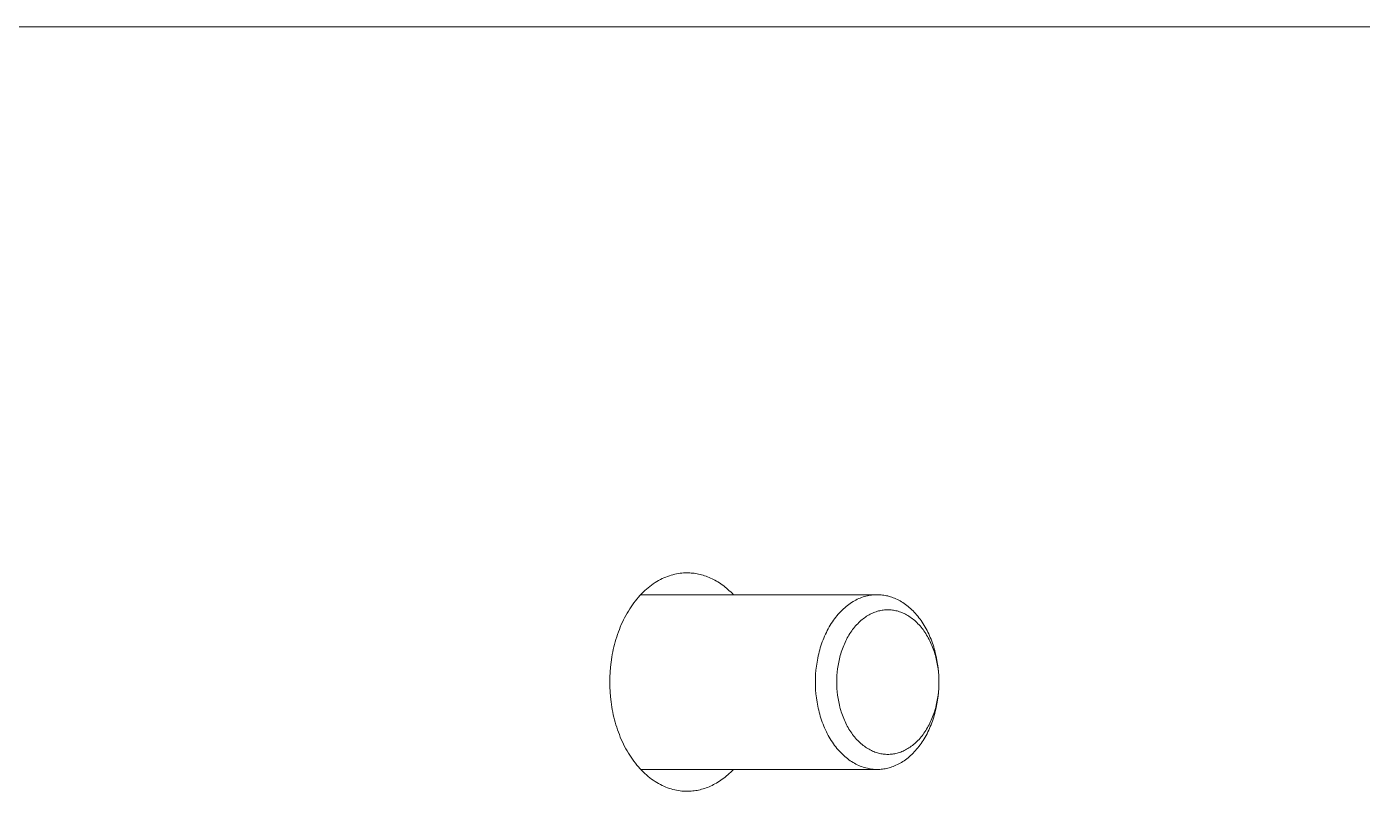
# Model space of a CAD drawing. Header units: millimetres. Extents: x -507 to 4570, y -12 to 3479.
# Drawn here: x 1584.8 to 1646, y 2946.8 to 2981.8 of the extents above; entities that cross this region are included whole.
import ezdxf

# ---------------------------------------------------------------- set-up
doc = ezdxf.new("R2010")
doc.units = ezdxf.units.MM
doc.layers.add('ZANO_R', color=7, linetype='Continuous', lineweight=0)

msp = doc.modelspace()

# ---------------------------------------------------------------- linework, layer by layer
at = {"layer": 'ZANO_R'}
for p, q in [((1478.363, 2981.825), (1680.002, 2981.825)), ((1613.36, 2956.207), (1613.439, 2956.266)), ((1613.439, 2956.266), (1613.519, 2956.323)), ((1613.519, 2956.323), (1613.599, 2956.376)), ((1613.599, 2956.376), (1613.68, 2956.427)), ((1613.68, 2956.427), (1613.761, 2956.474)), ((1613.761, 2956.474), (1613.843, 2956.518)), ((1613.843, 2956.518), (1613.925, 2956.559)), ((1613.925, 2956.559), (1614.008, 2956.597)), ((1614.008, 2956.597), (1614.09, 2956.632)), ((1614.09, 2956.632), (1614.172, 2956.664)), ((1614.172, 2956.664), (1614.255, 2956.693)), ((1614.255, 2956.693), (1614.337, 2956.718)), ((1614.337, 2956.718), (1614.419, 2956.741)), ((1614.419, 2956.741), (1614.501, 2956.761)), ((1614.501, 2956.761), (1614.583, 2956.779)), ((1614.583, 2956.779), (1614.664, 2956.793)), ((1614.664, 2956.793), (1614.745, 2956.805)), ((1614.745, 2956.805), (1614.825, 2956.814)), ((1614.825, 2956.814), (1614.905, 2956.82)), ((1614.905, 2956.82), (1614.984, 2956.824)), ((1614.984, 2956.824), (1615.063, 2956.825)), ((1615.063, 2956.825), (1615.128, 2956.824)), ((1615.128, 2956.824), (1615.193, 2956.821)), ((1615.193, 2956.821), (1615.259, 2956.817)), ((1615.259, 2956.817), (1615.325, 2956.811)), ((1615.325, 2956.811), (1615.392, 2956.803)), ((1615.392, 2956.803), (1615.459, 2956.793)), ((1615.459, 2956.793), (1615.526, 2956.782)), ((1615.526, 2956.782), (1615.594, 2956.768)), ((1615.594, 2956.768), (1615.662, 2956.753)), ((1615.662, 2956.753), (1615.729, 2956.735)), ((1615.729, 2956.735), (1615.798, 2956.716)), ((1615.798, 2956.716), (1615.866, 2956.694)), ((1615.866, 2956.694), (1615.934, 2956.671)), ((1615.934, 2956.671), (1616.002, 2956.645)), ((1616.002, 2956.645), (1616.071, 2956.617)), ((1616.071, 2956.617), (1616.139, 2956.588)), ((1616.139, 2956.588), (1616.207, 2956.556)), ((1616.207, 2956.556), (1616.275, 2956.522)), ((1616.275, 2956.522), (1616.343, 2956.486)), ((1616.343, 2956.486), (1616.411, 2956.447)), ((1616.411, 2956.447), (1616.478, 2956.407)), ((1616.478, 2956.407), (1616.545, 2956.364)), ((1616.545, 2956.364), (1616.611, 2956.32)), ((1616.611, 2956.32), (1616.677, 2956.273)), ((1616.677, 2956.273), (1616.743, 2956.224)), ((1612.764, 2955.624), (1612.834, 2955.707)), ((1612.834, 2955.707), (1612.906, 2955.787)), ((1612.906, 2955.787), (1612.979, 2955.864)), ((1623.767, 2955.825), (1612.941, 2955.825)), ((1612.979, 2955.864), (1613.053, 2955.938)), ((1613.053, 2955.938), (1613.128, 2956.01)), ((1613.128, 2956.01), (1613.204, 2956.078)), ((1613.204, 2956.078), (1613.282, 2956.144)), ((1613.282, 2956.144), (1613.36, 2956.207)), ((1616.743, 2956.224), (1616.808, 2956.173)), ((1616.808, 2956.173), (1616.872, 2956.12)), ((1616.872, 2956.12), (1616.936, 2956.065)), ((1616.936, 2956.065), (1616.999, 2956.008)), ((1616.999, 2956.008), (1617.062, 2955.949)), ((1617.062, 2955.949), (1617.123, 2955.888)), ((1617.123, 2955.888), (1617.184, 2955.825)), ((1622.923, 2955.643), (1622.857, 2955.612)), ((1622.989, 2955.67), (1622.923, 2955.643)), ((1623.055, 2955.696), (1622.989, 2955.67)), ((1623.121, 2955.719), (1623.055, 2955.696)), ((1623.187, 2955.74), (1623.121, 2955.719)), ((1623.252, 2955.758), (1623.187, 2955.74)), ((1623.318, 2955.774), (1623.252, 2955.758)), ((1623.383, 2955.788), (1623.318, 2955.774)), ((1623.448, 2955.799), (1623.383, 2955.788)), ((1623.513, 2955.809), (1623.448, 2955.799)), ((1623.577, 2955.816), (1623.513, 2955.809)), ((1623.641, 2955.821), (1623.577, 2955.816)), ((1623.704, 2955.824), (1623.641, 2955.821)), ((1623.767, 2955.825), (1623.704, 2955.824)), ((1623.826, 2955.824), (1623.767, 2955.825)), ((1623.886, 2955.821), (1623.826, 2955.824)), ((1623.947, 2955.817), (1623.886, 2955.821)), ((1624.008, 2955.81), (1623.947, 2955.817)), ((1624.069, 2955.802), (1624.008, 2955.81)), ((1624.13, 2955.792), (1624.069, 2955.802)), ((1624.192, 2955.779), (1624.13, 2955.792)), ((1624.254, 2955.765), (1624.192, 2955.779)), ((1624.317, 2955.749), (1624.254, 2955.765)), ((1624.379, 2955.73), (1624.317, 2955.749)), ((1624.442, 2955.709), (1624.379, 2955.73)), ((1624.504, 2955.687), (1624.442, 2955.709)), ((1624.567, 2955.662), (1624.504, 2955.687)), ((1624.629, 2955.634), (1624.567, 2955.662)), ((1624.692, 2955.605), (1624.629, 2955.634)), ((1612.318, 2954.976), (1612.376, 2955.076)), ((1612.376, 2955.076), (1612.437, 2955.173)), ((1612.437, 2955.173), (1612.499, 2955.268)), ((1612.499, 2955.268), (1612.563, 2955.36)), ((1612.563, 2955.36), (1612.628, 2955.451)), ((1612.628, 2955.451), (1612.696, 2955.539)), ((1612.696, 2955.539), (1612.764, 2955.624)), ((1622.1, 2955.056), (1622.041, 2954.994)), ((1622.159, 2955.116), (1622.1, 2955.056)), ((1622.219, 2955.173), (1622.159, 2955.116)), ((1622.28, 2955.228), (1622.219, 2955.173)), ((1622.342, 2955.28), (1622.28, 2955.228)), ((1622.405, 2955.33), (1622.342, 2955.28)), ((1622.468, 2955.378), (1622.405, 2955.33)), ((1622.532, 2955.423), (1622.468, 2955.378)), ((1622.596, 2955.466), (1622.532, 2955.423)), ((1622.661, 2955.506), (1622.596, 2955.466)), ((1622.726, 2955.544), (1622.661, 2955.506)), ((1622.791, 2955.579), (1622.726, 2955.544)), ((1622.857, 2955.612), (1622.791, 2955.579)), ((1623.611, 2955.007), (1623.666, 2955.028)), ((1623.666, 2955.028), (1623.72, 2955.047)), ((1623.72, 2955.047), (1623.775, 2955.064)), ((1623.775, 2955.064), (1623.829, 2955.079)), ((1623.829, 2955.079), (1623.884, 2955.092)), ((1623.884, 2955.092), (1623.938, 2955.104)), ((1623.938, 2955.104), (1623.991, 2955.113)), ((1623.991, 2955.113), (1624.045, 2955.121)), ((1624.045, 2955.121), (1624.098, 2955.127)), ((1624.098, 2955.127), (1624.151, 2955.131)), ((1624.151, 2955.131), (1624.203, 2955.134)), ((1624.203, 2955.134), (1624.255, 2955.134)), ((1624.255, 2955.134), (1624.307, 2955.134)), ((1624.307, 2955.134), (1624.36, 2955.131)), ((1624.36, 2955.131), (1624.412, 2955.127)), ((1624.412, 2955.127), (1624.465, 2955.121)), ((1624.465, 2955.121), (1624.519, 2955.113)), ((1624.519, 2955.113), (1624.573, 2955.104)), ((1624.573, 2955.104), (1624.627, 2955.092)), ((1624.627, 2955.092), (1624.681, 2955.079)), ((1624.681, 2955.079), (1624.735, 2955.064)), ((1624.754, 2955.573), (1624.692, 2955.605)), ((1624.735, 2955.064), (1624.79, 2955.047)), ((1624.816, 2955.54), (1624.754, 2955.573)), ((1624.79, 2955.047), (1624.845, 2955.028)), ((1624.878, 2955.504), (1624.816, 2955.54)), ((1624.845, 2955.028), (1624.899, 2955.007)), ((1624.939, 2955.465), (1624.878, 2955.504)), ((1625, 2955.425), (1624.939, 2955.465)), ((1625.06, 2955.382), (1625, 2955.425)), ((1625.12, 2955.337), (1625.06, 2955.382)), ((1625.18, 2955.29), (1625.12, 2955.337)), ((1625.239, 2955.241), (1625.18, 2955.29)), ((1625.297, 2955.189), (1625.239, 2955.241)), ((1625.354, 2955.136), (1625.297, 2955.189)), ((1625.411, 2955.08), (1625.354, 2955.136)), ((1625.466, 2955.022), (1625.411, 2955.08)), ((1625.521, 2954.963), (1625.466, 2955.022)), ((1612.009, 2954.344), (1612.055, 2954.453)), ((1612.055, 2954.453), (1612.104, 2954.561)), ((1612.104, 2954.561), (1612.154, 2954.667)), ((1612.154, 2954.667), (1612.207, 2954.772)), ((1612.207, 2954.772), (1612.261, 2954.875)), ((1612.261, 2954.875), (1612.318, 2954.976)), ((1621.618, 2954.425), (1621.571, 2954.346)), ((1621.666, 2954.503), (1621.618, 2954.425)), ((1621.716, 2954.579), (1621.666, 2954.503)), ((1621.767, 2954.653), (1621.716, 2954.579)), ((1621.819, 2954.726), (1621.767, 2954.653)), ((1621.873, 2954.796), (1621.819, 2954.726)), ((1621.928, 2954.864), (1621.873, 2954.796)), ((1621.984, 2954.93), (1621.928, 2954.864)), ((1622.041, 2954.994), (1621.984, 2954.93)), ((1622.78, 2954.394), (1622.828, 2954.447)), ((1622.828, 2954.447), (1622.876, 2954.498)), ((1622.876, 2954.498), (1622.925, 2954.548)), ((1622.925, 2954.548), (1622.975, 2954.595)), ((1622.975, 2954.595), (1623.025, 2954.64)), ((1623.025, 2954.64), (1623.076, 2954.684)), ((1623.076, 2954.684), (1623.128, 2954.725)), ((1623.128, 2954.725), (1623.18, 2954.765)), ((1623.18, 2954.765), (1623.233, 2954.802)), ((1623.233, 2954.802), (1623.286, 2954.837)), ((1623.286, 2954.837), (1623.34, 2954.871)), ((1623.34, 2954.871), (1623.394, 2954.902)), ((1623.394, 2954.902), (1623.448, 2954.931)), ((1623.448, 2954.931), (1623.502, 2954.958)), ((1623.502, 2954.958), (1623.557, 2954.983)), ((1623.557, 2954.983), (1623.611, 2955.007)), ((1624.899, 2955.007), (1624.954, 2954.983)), ((1624.954, 2954.983), (1625.008, 2954.958)), ((1625.008, 2954.958), (1625.062, 2954.931)), ((1625.062, 2954.931), (1625.117, 2954.902)), ((1625.117, 2954.902), (1625.17, 2954.871)), ((1625.17, 2954.871), (1625.224, 2954.837)), ((1625.224, 2954.837), (1625.277, 2954.802)), ((1625.277, 2954.802), (1625.33, 2954.765)), ((1625.33, 2954.765), (1625.382, 2954.725)), ((1625.382, 2954.725), (1625.434, 2954.684)), ((1625.434, 2954.684), (1625.485, 2954.64)), ((1625.485, 2954.64), (1625.536, 2954.595)), ((1625.575, 2954.901), (1625.521, 2954.963)), ((1625.536, 2954.595), (1625.586, 2954.548)), ((1625.628, 2954.838), (1625.575, 2954.901)), ((1625.586, 2954.548), (1625.635, 2954.498)), ((1625.679, 2954.772), (1625.628, 2954.838)), ((1625.635, 2954.498), (1625.683, 2954.447)), ((1625.73, 2954.705), (1625.679, 2954.772)), ((1625.683, 2954.447), (1625.73, 2954.394)), ((1625.779, 2954.636), (1625.73, 2954.705)), ((1625.827, 2954.565), (1625.779, 2954.636)), ((1625.874, 2954.493), (1625.827, 2954.565)), ((1625.92, 2954.419), (1625.874, 2954.493)), ((1625.964, 2954.344), (1625.92, 2954.419)), ((1611.809, 2953.78), (1611.845, 2953.895)), ((1611.845, 2953.895), (1611.882, 2954.009)), ((1611.882, 2954.009), (1611.922, 2954.121)), ((1611.922, 2954.121), (1611.964, 2954.233)), ((1611.964, 2954.233), (1612.009, 2954.344)), ((1621.324, 2953.84), (1621.288, 2953.751)), ((1621.361, 2953.927), (1621.324, 2953.84)), ((1621.4, 2954.014), (1621.361, 2953.927)), ((1621.44, 2954.099), (1621.4, 2954.014)), ((1621.482, 2954.183), (1621.44, 2954.099)), ((1621.526, 2954.265), (1621.482, 2954.183)), ((1621.571, 2954.346), (1621.526, 2954.265)), ((1622.365, 2953.776), (1622.401, 2953.844)), ((1622.401, 2953.844), (1622.438, 2953.911)), ((1622.438, 2953.911), (1622.477, 2953.976)), ((1622.477, 2953.976), (1622.517, 2954.041)), ((1622.517, 2954.041), (1622.558, 2954.104)), ((1622.558, 2954.104), (1622.6, 2954.165)), ((1622.6, 2954.165), (1622.644, 2954.225)), ((1622.644, 2954.225), (1622.688, 2954.283)), ((1622.688, 2954.283), (1622.734, 2954.339)), ((1622.734, 2954.339), (1622.78, 2954.394)), ((1625.73, 2954.394), (1625.777, 2954.339)), ((1625.777, 2954.339), (1625.822, 2954.283)), ((1625.822, 2954.283), (1625.867, 2954.225)), ((1625.867, 2954.225), (1625.91, 2954.165)), ((1625.91, 2954.165), (1625.952, 2954.104)), ((1625.952, 2954.104), (1625.993, 2954.041)), ((1626.007, 2954.267), (1625.964, 2954.344)), ((1625.993, 2954.041), (1626.033, 2953.976)), ((1626.049, 2954.189), (1626.007, 2954.267)), ((1626.033, 2953.976), (1626.072, 2953.911)), ((1626.089, 2954.109), (1626.049, 2954.189)), ((1626.072, 2953.911), (1626.109, 2953.844)), ((1626.127, 2954.029), (1626.089, 2954.109)), ((1626.109, 2953.844), (1626.146, 2953.776)), ((1626.164, 2953.947), (1626.127, 2954.029)), ((1626.2, 2953.865), (1626.164, 2953.947)), ((1626.234, 2953.781), (1626.2, 2953.865)), ((1611.641, 2953.084), (1611.664, 2953.201)), ((1611.664, 2953.201), (1611.688, 2953.317)), ((1611.688, 2953.317), (1611.715, 2953.434)), ((1611.715, 2953.434), (1611.744, 2953.55)), ((1611.744, 2953.55), (1611.776, 2953.665)), ((1611.776, 2953.665), (1611.809, 2953.78)), ((1621.112, 2953.205), (1621.089, 2953.112)), ((1621.137, 2953.297), (1621.112, 2953.205)), ((1621.164, 2953.389), (1621.137, 2953.297)), ((1621.192, 2953.481), (1621.164, 2953.389)), ((1621.223, 2953.572), (1621.192, 2953.481)), ((1621.254, 2953.662), (1621.223, 2953.572)), ((1621.288, 2953.751), (1621.254, 2953.662)), ((1622.101, 2953.119), (1622.125, 2953.195)), ((1622.125, 2953.195), (1622.15, 2953.27)), ((1622.15, 2953.27), (1622.176, 2953.345)), ((1622.176, 2953.345), (1622.204, 2953.419)), ((1622.204, 2953.419), (1622.234, 2953.492)), ((1622.234, 2953.492), (1622.264, 2953.564)), ((1622.264, 2953.564), (1622.296, 2953.636)), ((1622.296, 2953.636), (1622.33, 2953.706)), ((1622.33, 2953.706), (1622.365, 2953.776)), ((1626.146, 2953.776), (1626.18, 2953.706)), ((1626.18, 2953.706), (1626.214, 2953.636)), ((1626.214, 2953.636), (1626.246, 2953.564)), ((1626.267, 2953.697), (1626.234, 2953.781)), ((1626.246, 2953.564), (1626.277, 2953.492)), ((1626.298, 2953.611), (1626.267, 2953.697)), ((1626.277, 2953.492), (1626.306, 2953.419)), ((1626.327, 2953.525), (1626.298, 2953.611)), ((1626.306, 2953.419), (1626.334, 2953.345)), ((1626.355, 2953.439), (1626.327, 2953.525)), ((1626.334, 2953.345), (1626.36, 2953.27)), ((1626.381, 2953.352), (1626.355, 2953.439)), ((1626.36, 2953.27), (1626.385, 2953.195)), ((1626.406, 2953.264), (1626.381, 2953.352)), ((1626.385, 2953.195), (1626.409, 2953.119)), ((1626.429, 2953.177), (1626.406, 2953.264)), ((1611.56, 2952.503), (1611.586, 2952.735)), ((1611.586, 2952.735), (1611.621, 2952.967)), ((1611.621, 2952.967), (1611.641, 2953.084)), ((1621.013, 2952.739), (1620.986, 2952.553)), ((1621.03, 2952.832), (1621.013, 2952.739)), ((1621.048, 2952.925), (1621.03, 2952.832)), ((1621.067, 2953.019), (1621.048, 2952.925)), ((1621.089, 2953.112), (1621.067, 2953.019)), ((1621.954, 2952.427), (1621.977, 2952.581)), ((1621.977, 2952.581), (1621.99, 2952.658)), ((1621.99, 2952.658), (1622.005, 2952.735)), ((1622.005, 2952.735), (1622.022, 2952.813)), ((1622.022, 2952.813), (1622.039, 2952.89)), ((1622.039, 2952.89), (1622.059, 2952.966)), ((1622.059, 2952.966), (1622.079, 2953.043)), ((1622.079, 2953.043), (1622.101, 2953.119)), ((1626.409, 2953.119), (1626.431, 2953.043)), ((1626.471, 2953), (1626.429, 2953.177)), ((1626.431, 2953.043), (1626.452, 2952.966)), ((1626.452, 2952.966), (1626.471, 2952.89)), ((1626.506, 2952.823), (1626.471, 2953)), ((1626.471, 2952.89), (1626.489, 2952.813)), ((1626.489, 2952.813), (1626.505, 2952.735)), ((1626.505, 2952.735), (1626.52, 2952.658)), ((1626.535, 2952.646), (1626.506, 2952.823)), ((1626.52, 2952.658), (1626.533, 2952.581)), ((1626.533, 2952.581), (1626.556, 2952.427)), ((1626.558, 2952.47), (1626.535, 2952.646)), ((1611.527, 2951.825), (1611.531, 2952.048)), ((1611.531, 2952.048), (1611.542, 2952.274)), ((1611.542, 2952.274), (1611.56, 2952.503)), ((1620.941, 2952.003), (1620.939, 2951.825)), ((1620.95, 2952.184), (1620.941, 2952.003)), ((1620.965, 2952.368), (1620.95, 2952.184)), ((1620.986, 2952.553), (1620.965, 2952.368)), ((1621.915, 2951.825), (1621.917, 2951.972)), ((1621.917, 2951.972), (1621.924, 2952.122)), ((1621.924, 2952.122), (1621.937, 2952.274)), ((1621.937, 2952.274), (1621.954, 2952.427)), ((1626.556, 2952.427), (1626.574, 2952.274)), ((1626.576, 2952.295), (1626.558, 2952.47)), ((1626.574, 2952.274), (1626.586, 2952.122)), ((1626.588, 2952.122), (1626.576, 2952.295)), ((1626.586, 2952.122), (1626.593, 2951.972)), ((1626.593, 2951.972), (1626.595, 2951.825)), ((1611.531, 2951.602), (1611.527, 2951.825)), ((1611.542, 2951.376), (1611.531, 2951.602)), ((1611.56, 2951.146), (1611.542, 2951.376)), ((1620.939, 2951.825), (1620.941, 2951.647)), ((1620.941, 2951.647), (1620.95, 2951.465)), ((1620.95, 2951.465), (1620.965, 2951.282)), ((1621.917, 2951.677), (1621.915, 2951.825)), ((1621.924, 2951.527), (1621.917, 2951.677)), ((1621.937, 2951.376), (1621.924, 2951.527)), ((1621.954, 2951.223), (1621.937, 2951.376)), ((1626.574, 2951.376), (1626.556, 2951.223)), ((1626.558, 2951.179), (1626.576, 2951.354)), ((1626.586, 2951.527), (1626.574, 2951.376)), ((1626.576, 2951.354), (1626.588, 2951.527)), ((1626.593, 2951.677), (1626.586, 2951.527)), ((1626.595, 2951.825), (1626.593, 2951.677)), ((1611.586, 2950.915), (1611.56, 2951.146)), ((1611.621, 2950.682), (1611.586, 2950.915)), ((1620.965, 2951.282), (1620.986, 2951.097)), ((1620.986, 2951.097), (1621.013, 2950.911)), ((1621.013, 2950.911), (1621.03, 2950.818)), ((1621.03, 2950.818), (1621.048, 2950.724)), ((1621.977, 2951.069), (1621.954, 2951.223)), ((1621.99, 2950.991), (1621.977, 2951.069)), ((1622.005, 2950.914), (1621.99, 2950.991)), ((1622.022, 2950.837), (1622.005, 2950.914)), ((1622.039, 2950.76), (1622.022, 2950.837)), ((1622.059, 2950.683), (1622.039, 2950.76)), ((1626.471, 2950.76), (1626.452, 2950.683)), ((1626.489, 2950.837), (1626.471, 2950.76)), ((1626.471, 2950.65), (1626.506, 2950.826)), ((1626.505, 2950.914), (1626.489, 2950.837)), ((1626.52, 2950.991), (1626.505, 2950.914)), ((1626.506, 2950.826), (1626.535, 2951.003)), ((1626.533, 2951.069), (1626.52, 2950.991)), ((1626.556, 2951.223), (1626.533, 2951.069)), ((1626.535, 2951.003), (1626.558, 2951.179)), ((1611.641, 2950.566), (1611.621, 2950.682)), ((1611.664, 2950.449), (1611.641, 2950.566)), ((1611.688, 2950.332), (1611.664, 2950.449)), ((1611.715, 2950.216), (1611.688, 2950.332)), ((1611.744, 2950.1), (1611.715, 2950.216)), ((1621.048, 2950.724), (1621.067, 2950.631)), ((1621.067, 2950.631), (1621.089, 2950.538)), ((1621.089, 2950.538), (1621.112, 2950.445)), ((1621.112, 2950.445), (1621.137, 2950.352)), ((1621.137, 2950.352), (1621.164, 2950.26)), ((1621.164, 2950.26), (1621.192, 2950.169)), ((1621.192, 2950.169), (1621.223, 2950.078)), ((1622.079, 2950.607), (1622.059, 2950.683)), ((1622.101, 2950.53), (1622.079, 2950.607)), ((1622.125, 2950.455), (1622.101, 2950.53)), ((1622.15, 2950.379), (1622.125, 2950.455)), ((1622.176, 2950.305), (1622.15, 2950.379)), ((1622.204, 2950.231), (1622.176, 2950.305)), ((1622.234, 2950.158), (1622.204, 2950.231)), ((1622.264, 2950.085), (1622.234, 2950.158)), ((1626.277, 2950.158), (1626.246, 2950.085)), ((1626.306, 2950.231), (1626.277, 2950.158)), ((1626.334, 2950.305), (1626.306, 2950.231)), ((1626.327, 2950.124), (1626.355, 2950.211)), ((1626.36, 2950.379), (1626.334, 2950.305)), ((1626.355, 2950.211), (1626.381, 2950.298)), ((1626.385, 2950.455), (1626.36, 2950.379)), ((1626.381, 2950.298), (1626.406, 2950.385)), ((1626.409, 2950.53), (1626.385, 2950.455)), ((1626.406, 2950.385), (1626.429, 2950.473)), ((1626.431, 2950.607), (1626.409, 2950.53)), ((1626.429, 2950.473), (1626.471, 2950.65)), ((1626.452, 2950.683), (1626.431, 2950.607)), ((1611.776, 2949.984), (1611.744, 2950.1)), ((1611.809, 2949.869), (1611.776, 2949.984)), ((1611.845, 2949.755), (1611.809, 2949.869)), ((1611.882, 2949.641), (1611.845, 2949.755)), ((1611.922, 2949.528), (1611.882, 2949.641)), ((1611.964, 2949.417), (1611.922, 2949.528)), ((1621.223, 2950.078), (1621.254, 2949.988)), ((1621.254, 2949.988), (1621.288, 2949.898)), ((1621.288, 2949.898), (1621.324, 2949.81)), ((1621.324, 2949.81), (1621.361, 2949.722)), ((1621.361, 2949.722), (1621.4, 2949.636)), ((1621.4, 2949.636), (1621.44, 2949.551)), ((1621.44, 2949.551), (1621.482, 2949.467)), ((1622.296, 2950.014), (1622.264, 2950.085)), ((1622.33, 2949.943), (1622.296, 2950.014)), ((1622.365, 2949.874), (1622.33, 2949.943)), ((1622.401, 2949.806), (1622.365, 2949.874)), ((1622.438, 2949.739), (1622.401, 2949.806)), ((1622.477, 2949.673), (1622.438, 2949.739)), ((1622.517, 2949.609), (1622.477, 2949.673)), ((1622.558, 2949.546), (1622.517, 2949.609)), ((1622.6, 2949.485), (1622.558, 2949.546)), ((1625.952, 2949.546), (1625.91, 2949.485)), ((1625.993, 2949.609), (1625.952, 2949.546)), ((1626.033, 2949.673), (1625.993, 2949.609)), ((1626.072, 2949.739), (1626.033, 2949.673)), ((1626.049, 2949.461), (1626.089, 2949.54)), ((1626.109, 2949.806), (1626.072, 2949.739)), ((1626.089, 2949.54), (1626.127, 2949.621)), ((1626.146, 2949.874), (1626.109, 2949.806)), ((1626.127, 2949.621), (1626.164, 2949.702)), ((1626.18, 2949.943), (1626.146, 2949.874)), ((1626.164, 2949.702), (1626.2, 2949.785)), ((1626.214, 2950.014), (1626.18, 2949.943)), ((1626.2, 2949.785), (1626.234, 2949.869)), ((1626.246, 2950.085), (1626.214, 2950.014)), ((1626.234, 2949.869), (1626.267, 2949.953)), ((1626.267, 2949.953), (1626.298, 2950.038)), ((1626.298, 2950.038), (1626.327, 2950.124)), ((1612.009, 2949.306), (1611.964, 2949.417)), ((1612.055, 2949.197), (1612.009, 2949.306)), ((1612.104, 2949.089), (1612.055, 2949.197)), ((1612.154, 2948.982), (1612.104, 2949.089)), ((1612.207, 2948.878), (1612.154, 2948.982)), ((1621.482, 2949.467), (1621.526, 2949.385)), ((1621.526, 2949.385), (1621.571, 2949.304)), ((1621.571, 2949.304), (1621.618, 2949.224)), ((1621.618, 2949.224), (1621.666, 2949.147)), ((1621.666, 2949.147), (1621.716, 2949.071)), ((1621.716, 2949.071), (1621.767, 2948.996)), ((1621.767, 2948.996), (1621.819, 2948.924)), ((1621.819, 2948.924), (1621.873, 2948.854)), ((1622.644, 2949.425), (1622.6, 2949.485)), ((1622.688, 2949.367), (1622.644, 2949.425)), ((1622.734, 2949.31), (1622.688, 2949.367)), ((1622.78, 2949.256), (1622.734, 2949.31)), ((1622.828, 2949.203), (1622.78, 2949.256)), ((1622.876, 2949.151), (1622.828, 2949.203)), ((1622.925, 2949.102), (1622.876, 2949.151)), ((1622.975, 2949.055), (1622.925, 2949.102)), ((1623.025, 2949.009), (1622.975, 2949.055)), ((1623.076, 2948.966), (1623.025, 2949.009)), ((1623.128, 2948.925), (1623.076, 2948.966)), ((1623.18, 2948.885), (1623.128, 2948.925)), ((1625.382, 2948.925), (1625.33, 2948.885)), ((1625.434, 2948.966), (1625.382, 2948.925)), ((1625.485, 2949.009), (1625.434, 2948.966)), ((1625.536, 2949.055), (1625.485, 2949.009)), ((1625.586, 2949.102), (1625.536, 2949.055)), ((1625.635, 2949.151), (1625.586, 2949.102)), ((1625.683, 2949.203), (1625.635, 2949.151)), ((1625.679, 2948.878), (1625.73, 2948.945)), ((1625.73, 2949.256), (1625.683, 2949.203)), ((1625.777, 2949.31), (1625.73, 2949.256)), ((1625.73, 2948.945), (1625.779, 2949.014)), ((1625.822, 2949.367), (1625.777, 2949.31)), ((1625.779, 2949.014), (1625.827, 2949.084)), ((1625.867, 2949.425), (1625.822, 2949.367)), ((1625.827, 2949.084), (1625.874, 2949.157)), ((1625.91, 2949.485), (1625.867, 2949.425)), ((1625.874, 2949.157), (1625.92, 2949.231)), ((1625.92, 2949.231), (1625.964, 2949.306)), ((1625.964, 2949.306), (1626.007, 2949.383)), ((1626.007, 2949.383), (1626.049, 2949.461)), ((1612.261, 2948.775), (1612.207, 2948.878)), ((1612.318, 2948.673), (1612.261, 2948.775)), ((1612.376, 2948.574), (1612.318, 2948.673)), ((1612.437, 2948.477), (1612.376, 2948.574)), ((1612.499, 2948.382), (1612.437, 2948.477)), ((1612.563, 2948.289), (1612.499, 2948.382)), ((1621.873, 2948.854), (1621.928, 2948.786)), ((1621.928, 2948.786), (1621.984, 2948.719)), ((1621.984, 2948.719), (1622.041, 2948.655)), ((1622.041, 2948.655), (1622.1, 2948.594)), ((1622.1, 2948.594), (1622.159, 2948.534)), ((1622.159, 2948.534), (1622.219, 2948.477)), ((1622.219, 2948.477), (1622.28, 2948.422)), ((1622.28, 2948.422), (1622.342, 2948.369)), ((1622.342, 2948.369), (1622.405, 2948.319)), ((1622.405, 2948.319), (1622.468, 2948.272)), ((1623.233, 2948.848), (1623.18, 2948.885)), ((1623.286, 2948.812), (1623.233, 2948.848)), ((1623.34, 2948.779), (1623.286, 2948.812)), ((1623.394, 2948.748), (1623.34, 2948.779)), ((1623.448, 2948.718), (1623.394, 2948.748)), ((1623.502, 2948.691), (1623.448, 2948.718)), ((1623.557, 2948.666), (1623.502, 2948.691)), ((1623.611, 2948.643), (1623.557, 2948.666)), ((1623.666, 2948.622), (1623.611, 2948.643)), ((1623.72, 2948.603), (1623.666, 2948.622)), ((1623.775, 2948.586), (1623.72, 2948.603)), ((1623.829, 2948.571), (1623.775, 2948.586)), ((1623.884, 2948.557), (1623.829, 2948.571)), ((1623.938, 2948.546), (1623.884, 2948.557)), ((1623.991, 2948.536), (1623.938, 2948.546)), ((1624.045, 2948.529), (1623.991, 2948.536)), ((1624.098, 2948.523), (1624.045, 2948.529)), ((1624.151, 2948.519), (1624.098, 2948.523)), ((1624.203, 2948.516), (1624.151, 2948.519)), ((1624.255, 2948.515), (1624.203, 2948.516)), ((1624.307, 2948.516), (1624.255, 2948.515)), ((1624.36, 2948.519), (1624.307, 2948.516)), ((1624.412, 2948.523), (1624.36, 2948.519)), ((1624.465, 2948.529), (1624.412, 2948.523)), ((1624.519, 2948.536), (1624.465, 2948.529)), ((1624.573, 2948.546), (1624.519, 2948.536)), ((1624.627, 2948.557), (1624.573, 2948.546)), ((1624.681, 2948.571), (1624.627, 2948.557)), ((1624.735, 2948.586), (1624.681, 2948.571)), ((1624.79, 2948.603), (1624.735, 2948.586)), ((1624.845, 2948.622), (1624.79, 2948.603)), ((1624.899, 2948.643), (1624.845, 2948.622)), ((1624.954, 2948.666), (1624.899, 2948.643)), ((1625.008, 2948.691), (1624.954, 2948.666)), ((1625.062, 2948.718), (1625.008, 2948.691)), ((1625.06, 2948.268), (1625.12, 2948.313)), ((1625.117, 2948.748), (1625.062, 2948.718)), ((1625.17, 2948.779), (1625.117, 2948.748)), ((1625.12, 2948.313), (1625.18, 2948.36)), ((1625.224, 2948.812), (1625.17, 2948.779)), ((1625.18, 2948.36), (1625.239, 2948.409)), ((1625.277, 2948.848), (1625.224, 2948.812)), ((1625.239, 2948.409), (1625.297, 2948.46)), ((1625.33, 2948.885), (1625.277, 2948.848)), ((1625.297, 2948.46), (1625.354, 2948.514)), ((1625.354, 2948.514), (1625.411, 2948.57)), ((1625.411, 2948.57), (1625.466, 2948.627)), ((1625.466, 2948.627), (1625.521, 2948.687)), ((1625.521, 2948.687), (1625.575, 2948.749)), ((1625.575, 2948.749), (1625.628, 2948.812)), ((1625.628, 2948.812), (1625.679, 2948.878)), ((1612.628, 2948.199), (1612.563, 2948.289)), ((1612.696, 2948.111), (1612.628, 2948.199)), ((1612.764, 2948.026), (1612.696, 2948.111)), ((1612.834, 2947.943), (1612.764, 2948.026)), ((1612.906, 2947.863), (1612.834, 2947.943)), ((1612.979, 2947.786), (1612.906, 2947.863)), ((1623.767, 2947.825), (1612.941, 2947.825)), ((1613.053, 2947.711), (1612.979, 2947.786)), ((1613.128, 2947.64), (1613.053, 2947.711)), ((1617.062, 2947.701), (1616.999, 2947.642)), ((1617.123, 2947.762), (1617.062, 2947.701)), ((1617.184, 2947.825), (1617.123, 2947.762)), ((1622.468, 2948.272), (1622.532, 2948.226)), ((1622.532, 2948.226), (1622.596, 2948.184)), ((1622.596, 2948.184), (1622.661, 2948.143)), ((1622.661, 2948.143), (1622.726, 2948.106)), ((1622.726, 2948.106), (1622.791, 2948.07)), ((1622.791, 2948.07), (1622.857, 2948.038)), ((1622.857, 2948.038), (1622.923, 2948.007)), ((1622.923, 2948.007), (1622.989, 2947.979)), ((1622.989, 2947.979), (1623.055, 2947.954)), ((1623.055, 2947.954), (1623.121, 2947.931)), ((1623.121, 2947.931), (1623.187, 2947.91)), ((1623.187, 2947.91), (1623.252, 2947.892)), ((1623.252, 2947.892), (1623.318, 2947.876)), ((1623.318, 2947.876), (1623.383, 2947.862)), ((1623.383, 2947.862), (1623.448, 2947.85)), ((1623.448, 2947.85), (1623.513, 2947.841)), ((1623.513, 2947.841), (1623.577, 2947.834)), ((1623.577, 2947.834), (1623.641, 2947.829)), ((1623.641, 2947.829), (1623.704, 2947.826)), ((1623.704, 2947.826), (1623.767, 2947.825)), ((1623.767, 2947.825), (1623.826, 2947.826)), ((1623.826, 2947.826), (1623.886, 2947.828)), ((1623.886, 2947.828), (1623.947, 2947.833)), ((1623.947, 2947.833), (1624.008, 2947.839)), ((1624.008, 2947.839), (1624.069, 2947.848)), ((1624.069, 2947.848), (1624.13, 2947.858)), ((1624.13, 2947.858), (1624.192, 2947.87)), ((1624.192, 2947.87), (1624.254, 2947.885)), ((1624.254, 2947.885), (1624.317, 2947.901)), ((1624.317, 2947.901), (1624.379, 2947.92)), ((1624.379, 2947.92), (1624.442, 2947.94)), ((1624.442, 2947.94), (1624.504, 2947.963)), ((1624.504, 2947.963), (1624.567, 2947.988)), ((1624.567, 2947.988), (1624.629, 2948.015)), ((1624.629, 2948.015), (1624.692, 2948.045)), ((1624.692, 2948.045), (1624.754, 2948.076)), ((1624.754, 2948.076), (1624.816, 2948.11)), ((1624.816, 2948.11), (1624.878, 2948.146)), ((1624.878, 2948.146), (1624.939, 2948.184)), ((1624.939, 2948.184), (1625, 2948.225)), ((1625, 2948.225), (1625.06, 2948.268)), ((1613.204, 2947.571), (1613.128, 2947.64)), ((1613.282, 2947.506), (1613.204, 2947.571)), ((1613.36, 2947.443), (1613.282, 2947.506)), ((1613.439, 2947.383), (1613.36, 2947.443)), ((1613.519, 2947.327), (1613.439, 2947.383)), ((1613.599, 2947.273), (1613.519, 2947.327)), ((1613.68, 2947.223), (1613.599, 2947.273)), ((1613.761, 2947.176), (1613.68, 2947.223)), ((1613.843, 2947.132), (1613.761, 2947.176)), ((1613.925, 2947.091), (1613.843, 2947.132)), ((1614.008, 2947.053), (1613.925, 2947.091)), ((1616.207, 2947.094), (1616.139, 2947.062)), ((1616.275, 2947.128), (1616.207, 2947.094)), ((1616.343, 2947.164), (1616.275, 2947.128)), ((1616.411, 2947.202), (1616.343, 2947.164)), ((1616.478, 2947.243), (1616.411, 2947.202)), ((1616.545, 2947.285), (1616.478, 2947.243)), ((1616.611, 2947.33), (1616.545, 2947.285)), ((1616.677, 2947.377), (1616.611, 2947.33)), ((1616.743, 2947.425), (1616.677, 2947.377)), ((1616.808, 2947.476), (1616.743, 2947.425)), ((1616.872, 2947.529), (1616.808, 2947.476)), ((1616.936, 2947.584), (1616.872, 2947.529)), ((1616.999, 2947.642), (1616.936, 2947.584)), ((1614.09, 2947.018), (1614.008, 2947.053)), ((1614.172, 2946.986), (1614.09, 2947.018)), ((1614.255, 2946.957), (1614.172, 2946.986)), ((1614.337, 2946.931), (1614.255, 2946.957)), ((1614.419, 2946.908), (1614.337, 2946.931)), ((1614.501, 2946.888), (1614.419, 2946.908)), ((1614.583, 2946.871), (1614.501, 2946.888)), ((1614.664, 2946.857), (1614.583, 2946.871)), ((1614.745, 2946.845), (1614.664, 2946.857)), ((1614.825, 2946.836), (1614.745, 2946.845)), ((1614.905, 2946.83), (1614.825, 2946.836)), ((1614.984, 2946.826), (1614.905, 2946.83)), ((1615.063, 2946.825), (1614.984, 2946.826)), ((1615.128, 2946.826), (1615.063, 2946.825)), ((1615.193, 2946.828), (1615.128, 2946.826)), ((1615.259, 2946.833), (1615.193, 2946.828)), ((1615.325, 2946.839), (1615.259, 2946.833)), ((1615.392, 2946.847), (1615.325, 2946.839)), ((1615.459, 2946.856), (1615.392, 2946.847)), ((1615.526, 2946.868), (1615.459, 2946.856)), ((1615.594, 2946.882), (1615.526, 2946.868)), ((1615.662, 2946.897), (1615.594, 2946.882)), ((1615.729, 2946.915), (1615.662, 2946.897)), ((1615.798, 2946.934), (1615.729, 2946.915)), ((1615.866, 2946.956), (1615.798, 2946.934)), ((1615.934, 2946.979), (1615.866, 2946.956)), ((1616.002, 2947.005), (1615.934, 2946.979)), ((1616.071, 2947.032), (1616.002, 2947.005)), ((1616.139, 2947.062), (1616.071, 2947.032))]:
    msp.add_line(p, q, dxfattribs=at)

doc.saveas('drawing.dxf')
